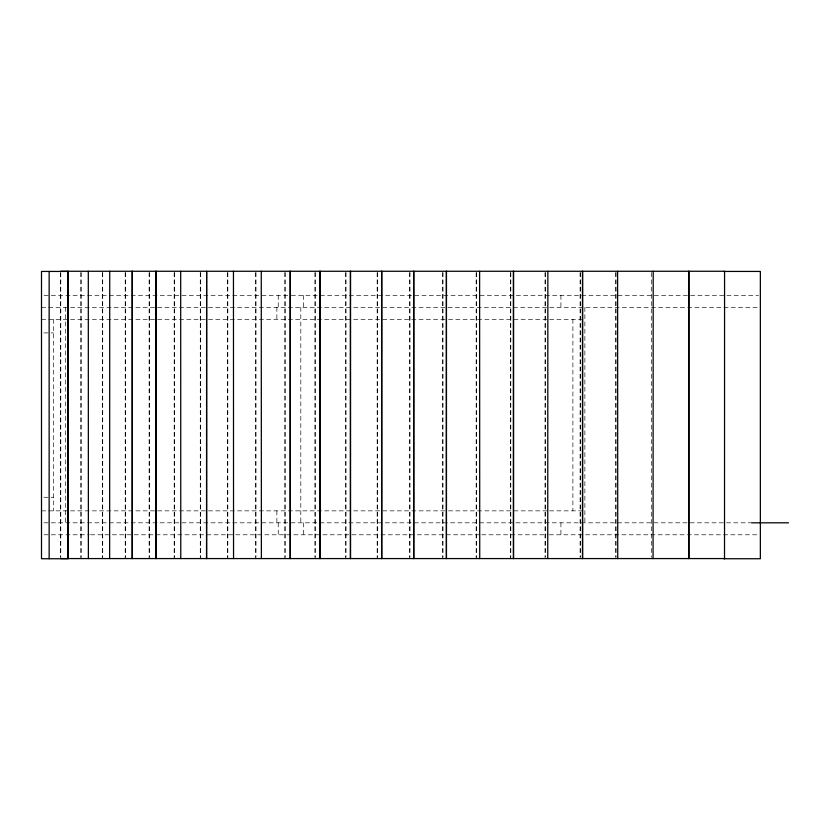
<?xml version="1.0" encoding="UTF-8"?>
<svg xmlns="http://www.w3.org/2000/svg" width="830" height="830" viewBox="0 0 830 830"><rect width="100%" height="100%" fill="white"/><g stroke="black" fill="none" stroke-linecap="round" stroke-linejoin="round"><path stroke-width="0.62" stroke-dasharray="4.15 3.11" d="M44.032 295.366L290.728 295.366M291.278 295.366L758.475 295.366M41.5 307.339L758.475 307.339M41.5 319.311L447.256 319.311M448.511 319.311L548.288 319.311M549.574 319.311L584.87 319.311M43.897 332.903L49.883 332.903M51.076 332.903L53.473 332.903M43.897 497.263L49.883 497.263M51.076 497.263L53.473 497.263M41.5 510.855L447.256 510.855M448.511 510.855L548.288 510.855M549.574 510.855L584.87 510.855M44.021 522.817L750.745 522.817M44.032 534.79L89.37 534.79M90.594 534.79L480.715 534.79M481.732 534.79L547.997 534.79M549.273 534.79L758.475 534.79M651.426 272.562L651.426 557.283M616.109 272.562L616.109 557.283M615.601 272.562L615.601 557.283M584.87 307.339L584.87 522.817M580.606 272.562L580.606 557.283M580.087 272.562L580.087 557.283M572.897 319.311L572.897 510.855M560.924 295.366L560.924 307.339M560.924 522.817L560.924 534.79M545.476 272.562L545.476 557.283M545.009 272.562L545.009 557.283M510.813 272.562L510.813 557.283M510.315 272.562L510.315 558.569M476.617 272.562L476.617 557.283M476.15 272.562L476.15 558.569M443.013 272.562L443.013 557.283M442.566 272.562L442.566 558.569M410.01 272.562L410.01 557.283M409.584 272.562L409.584 558.569M377.65 272.562L377.65 557.283M377.152 272.562L377.152 558.569M346.037 272.562L346.037 557.283M345.622 272.562L345.622 558.569M315.265 272.562L315.265 557.283M314.923 272.562L314.923 558.569M303.469 295.366L303.469 307.339M303.469 522.817L303.469 534.79M300.813 307.339L300.813 522.817M285.23 272.562L285.23 557.283M284.804 272.562L284.804 558.569M278.237 295.366L278.237 307.339M278.237 522.817L278.237 534.79M276.867 307.339L276.867 319.311M276.867 510.855L276.867 522.817M256.014 272.562L256.014 557.283M255.557 272.562L255.557 558.569M227.835 272.562L227.835 557.283M227.493 272.562L227.493 558.569M200.663 272.562L200.663 557.283M200.269 272.562L200.269 558.569M174.518 272.562L174.518 557.283M174.175 272.562L174.175 558.569M149.452 272.562L149.452 557.283M149.11 272.562L149.11 558.569M125.506 272.562L125.506 557.283M125.195 272.562L125.195 558.569M102.723 272.562L102.723 557.283M102.412 272.562L102.412 558.569M81.143 272.562L81.143 557.283M80.863 272.562L80.863 558.569M65.446 307.339L65.446 522.817M60.787 272.562L60.787 557.283M60.31 272.717L60.31 557.438M53.473 319.311L53.473 510.855"/><path stroke-width="1.25" d="M60.787 271.265L724.569 271.265L724.517 558.735M723.936 271.431L760.353 271.431L760.353 558.735L723.936 558.735M751.544 522.817L788.5 522.817M60.787 558.569L724.569 558.569M688.869 271.265L688.869 558.569M688.796 271.265L688.796 558.569M653.2 271.265L653.054 558.569M617.613 271.265L617.738 558.569M582.608 271.265L582.608 558.569M582.484 271.265L582.484 558.569M547.862 271.265L547.748 558.569M513.542 271.265L513.542 558.569M513.428 271.265L513.428 558.569M479.615 271.265L479.73 558.569M446.467 271.265L446.467 558.569M446.364 271.265L446.364 558.569M413.797 271.265L413.797 558.569M413.693 271.265L413.693 558.569M381.769 271.265L381.769 558.569M381.644 271.265L381.644 558.569M350.519 271.265L350.519 558.569M350.416 271.265L350.416 558.569M320.058 271.265L320.058 558.569M319.975 271.265L319.975 558.569M290.282 271.265L290.282 558.569M290.178 271.265L290.178 558.569M261.263 271.265L261.377 558.569M233.458 271.265L233.541 558.569M180.691 271.265L180.774 558.569M155.957 271.265L155.957 558.569M155.874 271.265L155.874 558.569M132.281 271.265L132.281 558.569M132.198 271.265L132.198 558.569M109.726 271.265L109.643 558.569M88.302 271.265L88.374 558.569M68.236 271.265L68.236 558.569M49.146 271.431L49.146 558.735M67.956 271.431L41.5 271.431L41.5 558.735L67.956 558.735L67.956 271.431M206.629 558.569L206.629 271.265L206.525 558.569"/></g></svg>
